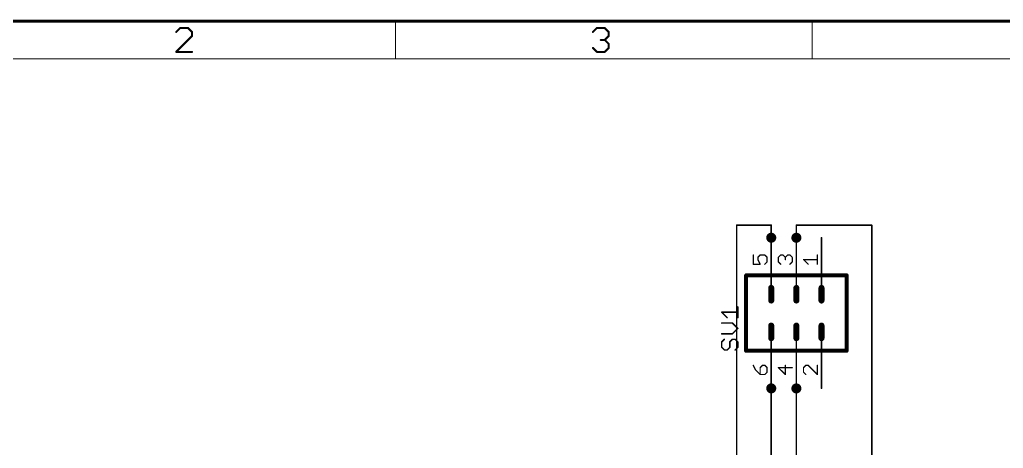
# Model space of a CAD drawing. Extents: x -4 to 257, y -4 to 175.
# Drawn here: x 46.3 to 145.7, y 131.7 to 175.1 of the extents above; entities that cross this region are included whole.
import ezdxf

# ---------------------------------------------------------------- set-up
doc = ezdxf.new("R2010")
doc.units = 0
for name, color, linetype in [('91', 94, 'CONTINUOUS'), ('94', 14, 'CONTINUOUS'), ('95', 251, 'CONTINUOUS')]:
    doc.layers.add(name, color=color, linetype=linetype)

msp = doc.modelspace()

# ---------------------------------------------------------------- linework, layer by layer
at = {"layer": '91', "const_width": 0.1524}
for points in [[(118.745, 130.175), (118.745, 154.305)], [(118.745, 154.305), (122.2375, 154.305)], [(122.2375, 154.305), (122.2375, 153.035)], [(132.3975, 154.305), (124.7775, 154.305)], [(124.7775, 154.305), (124.7775, 153.035)], [(132.3975, 154.305), (132.3975, 130.175)], [(122.2375, 127.9525), (122.2375, 137.795)], [(124.7775, 137.795), (124.7775, 127.9525)]]:
    msp.add_lwpolyline(points, dxfattribs=at)
at = {"layer": '91'}
for points, const_width in [([(118.7831, 154.305, 1), (118.7069, 154.305)], 0.0762), ([(118.745, 154.3431, 1), (118.745, 154.2669)], 0.0762), ([(122.2756, 154.305, 1), (122.1994, 154.305)], 0.0762), ([(122.2375, 154.2669, 1), (122.2375, 154.3431)], 0.0762), ([(124.7775, 154.3431, 1), (124.7775, 154.2669)], 0.0762), ([(124.8156, 154.305, 1), (124.7394, 154.305)], 0.0762), ([(132.4356, 154.305, 1), (132.3594, 154.305)], 0.0762), ([(132.3975, 154.2669, 1), (132.3975, 154.3431)], 0.0762), ([(122.2375, 152.781, 1), (122.2375, 153.289, 1), (122.2375, 152.781)], 0.508), ([(124.7775, 152.781, 1), (124.7775, 153.289, 1), (124.7775, 152.781)], 0.508), ([(122.1994, 153.035, 1), (122.2756, 153.035)], 0.0762), ([(124.7394, 153.035, 1), (124.8156, 153.035)], 0.0762), ([(122.2375, 137.541, 1), (122.2375, 138.049, 1), (122.2375, 137.541)], 0.508), ([(124.7775, 137.541, 1), (124.7775, 138.049, 1), (124.7775, 137.541)], 0.508), ([(122.2756, 137.795, 1), (122.1994, 137.795)], 0.0762), ([(124.8156, 137.795, 1), (124.7394, 137.795)], 0.0762)]:
    msp.add_lwpolyline(points, format="xyb", dxfattribs=dict(at, const_width=const_width))
at = {"layer": '94'}
for points, const_width in [([(256.54, 174.9425), (-3.81, 174.9425)], 0.3), ([(62.484, 174.243), (62.0825, 173.8415)], 0.2032), ([(63.2869, 174.243), (62.484, 174.243)], 0.2032), ([(63.6884, 173.8415), (63.2869, 174.243)], 0.2032), ([(84.2433, 174.9425), (84.2433, 171.1325)], 0.1), ([(104.2041, 173.8415), (104.6056, 174.243)], 0.2032), ([(104.6056, 174.243), (105.4086, 174.243)], 0.2032), ([(105.4086, 174.243), (105.81, 173.8415)], 0.2032), ([(126.365, 174.9425), (126.365, 171.1325)], 0.1), ([(62.0825, 171.8341), (63.6884, 173.44)], 0.2032), ([(63.6884, 173.44), (63.6884, 173.8415)], 0.2032), ([(105.4086, 173.0385), (105.0071, 173.0385)], 0.2032), ([(105.81, 173.44), (105.4086, 173.0385)], 0.2032), ([(105.4086, 173.0385), (105.81, 172.6371)], 0.2032), ([(105.81, 173.8415), (105.81, 173.44)], 0.2032), ([(104.6056, 171.8341), (104.2041, 172.2356)], 0.2032), ([(105.81, 172.2356), (105.4086, 171.8341)], 0.2032), ([(105.81, 172.6371), (105.81, 172.2356)], 0.2032), ([(252.73, 171.1325), (0, 171.1325)], 0.1), ([(63.6884, 171.8341), (62.0825, 171.8341)], 0.2032), ([(105.4086, 171.8341), (104.6056, 171.8341)], 0.2032), ([(122.2375, 153.035), (122.2375, 147.955)], 0.1524), ([(124.7775, 153.035), (124.7775, 147.955)], 0.1524), ([(127.3175, 153.035), (127.3175, 147.955)], 0.1524), ([(129.8575, 149.225), (119.6975, 149.225)], 0.4064), ([(119.6975, 141.605), (119.6975, 149.225)], 0.4064), ([(129.8575, 149.225), (129.8575, 141.605)], 0.4064), ([(122.2375, 146.685), (122.2375, 147.955)], 0.6096), ([(124.7775, 146.685), (124.7775, 147.955)], 0.6096), ([(127.3175, 146.685), (127.3175, 147.955)], 0.6096), ([(122.2375, 142.875), (122.2375, 144.145)], 0.6096), ([(124.7775, 142.875), (124.7775, 144.145)], 0.6096), ([(127.3175, 142.875), (127.3175, 144.145)], 0.6096), ([(122.2375, 137.795), (122.2375, 142.875)], 0.1524), ([(124.7775, 137.795), (124.7775, 142.875)], 0.1524), ([(127.3175, 137.795), (127.3175, 142.875)], 0.1524), ([(119.6975, 141.605), (129.8575, 141.605)], 0.4064)]:
    msp.add_lwpolyline(points, dxfattribs=dict(at, const_width=const_width))
for points, const_width in [([(62.484, 174.2938, 1), (62.484, 174.1922)], 0.1016), ([(62.5199, 174.207, 1), (62.448, 174.2789)], 0.1016), ([(63.3228, 174.2789, 1), (63.251, 174.207)], 0.1016), ([(63.2869, 174.1922, 1), (63.2869, 174.2938)], 0.1016), ([(84.2683, 174.9425, 1), (84.2183, 174.9425)], 0.05), ([(104.6056, 174.2938, 1), (104.6056, 174.1922)], 0.1016), ([(104.6415, 174.207, 1), (104.5697, 174.2789)], 0.1016), ([(105.4445, 174.2789, 1), (105.3726, 174.207)], 0.1016), ([(105.4086, 174.1922, 1), (105.4086, 174.2938)], 0.1016), ([(126.39, 174.9425, 1), (126.34, 174.9425)], 0.05), ([(62.0466, 173.8774, 1), (62.1184, 173.8056)], 0.1016), ([(63.7392, 173.8415, 1), (63.6376, 173.8415)], 0.1016), ([(63.6376, 173.44, 1), (63.7392, 173.44)], 0.1016), ([(63.6525, 173.8056, 1), (63.7243, 173.8774)], 0.1016), ([(63.7243, 173.4041, 1), (63.6525, 173.4759)], 0.1016), ([(104.1682, 173.8774, 1), (104.2401, 173.8056)], 0.1016), ([(105.0071, 173.0893, 1), (105.0071, 172.9877)], 0.1016), ([(105.4445, 173.0744, 1), (105.3726, 173.0026)], 0.1016), ([(105.3726, 173.0744, 1), (105.4445, 173.0026)], 0.1016), ([(105.4086, 172.9877, 1), (105.4086, 173.0893)], 0.1016), ([(105.8608, 173.8415, 1), (105.7592, 173.8415)], 0.1016), ([(105.7592, 173.44, 1), (105.8608, 173.44)], 0.1016), ([(105.7741, 173.8056, 1), (105.846, 173.8774)], 0.1016), ([(105.846, 173.4041, 1), (105.7741, 173.4759)], 0.1016), ([(104.2401, 172.2715, 1), (104.1682, 172.1997)], 0.1016), ([(105.8608, 172.6371, 1), (105.7592, 172.6371)], 0.1016), ([(105.7592, 172.2356, 1), (105.8608, 172.2356)], 0.1016), ([(105.7741, 172.6011, 1), (105.846, 172.673)], 0.1016), ([(105.846, 172.1997, 1), (105.7741, 172.2715)], 0.1016), ([(62.0825, 171.8849, 1), (62.0825, 171.7833)], 0.1016), ([(62.0466, 171.87, 1), (62.1184, 171.7982)], 0.1016), ([(63.6884, 171.7833, 1), (63.6884, 171.8849)], 0.1016), ([(84.2183, 171.1325, 1), (84.2683, 171.1325)], 0.05), ([(104.6056, 171.8849, 1), (104.6056, 171.7833)], 0.1016), ([(104.5697, 171.7982, 1), (104.6415, 171.87)], 0.1016), ([(105.3726, 171.87, 1), (105.4445, 171.7982)], 0.1016), ([(105.4086, 171.7833, 1), (105.4086, 171.8849)], 0.1016), ([(126.34, 171.1325, 1), (126.39, 171.1325)], 0.05), ([(122.2756, 153.035, 1), (122.1994, 153.035)], 0.0762), ([(124.8156, 153.035, 1), (124.7394, 153.035)], 0.0762), ([(127.3556, 153.035, 1), (127.2794, 153.035)], 0.0762), ([(119.6975, 149.3266, 1), (119.6975, 149.1234)], 0.2032), ([(119.7991, 149.225, 1), (119.5959, 149.225)], 0.2032), ([(129.9591, 149.225, 1), (129.7559, 149.225)], 0.2032), ([(129.8575, 149.1234, 1), (129.8575, 149.3266)], 0.2032), ([(122.3899, 147.955, 1), (122.0851, 147.955)], 0.3048), ([(124.9299, 147.955, 1), (124.6251, 147.955)], 0.3048), ([(127.4699, 147.955, 1), (127.1651, 147.955)], 0.3048), ([(122.1994, 147.955, 1), (122.2756, 147.955)], 0.0762), ([(124.7394, 147.955, 1), (124.8156, 147.955)], 0.0762), ([(127.2794, 147.955, 1), (127.3556, 147.955)], 0.0762), ([(122.0851, 146.685, 1), (122.3899, 146.685)], 0.3048), ([(124.6251, 146.685, 1), (124.9299, 146.685)], 0.3048), ([(127.1651, 146.685, 1), (127.4699, 146.685)], 0.3048), ([(122.3899, 144.145, 1), (122.0851, 144.145)], 0.3048), ([(124.9299, 144.145, 1), (124.6251, 144.145)], 0.3048), ([(127.4699, 144.145, 1), (127.1651, 144.145)], 0.3048), ([(122.0851, 142.875, 1), (122.3899, 142.875)], 0.3048), ([(122.2756, 142.875, 1), (122.1994, 142.875)], 0.0762), ([(124.6251, 142.875, 1), (124.9299, 142.875)], 0.3048), ([(124.8156, 142.875, 1), (124.7394, 142.875)], 0.0762), ([(127.1651, 142.875, 1), (127.4699, 142.875)], 0.3048), ([(127.3556, 142.875, 1), (127.2794, 142.875)], 0.0762), ([(119.6975, 141.7066, 1), (119.6975, 141.5034)], 0.2032), ([(119.5959, 141.605, 1), (119.7991, 141.605)], 0.2032), ([(129.7559, 141.605, 1), (129.9591, 141.605)], 0.2032), ([(129.8575, 141.5034, 1), (129.8575, 141.7066)], 0.2032), ([(122.1994, 137.795, 1), (122.2756, 137.795)], 0.0762), ([(124.7394, 137.795, 1), (124.8156, 137.795)], 0.0762), ([(127.2794, 137.795, 1), (127.3556, 137.795)], 0.0762)]:
    msp.add_lwpolyline(points, format="xyb", dxfattribs=dict(at, const_width=const_width))
at = {"layer": '95'}
for points, const_width in [([(120.4202, 151.2874), (120.4202, 150.3553)], 0.127), ([(120.8863, 151.0544), (121.1193, 151.2874)], 0.127), ([(121.1193, 151.2874), (121.5854, 151.2874)], 0.127), ([(121.5854, 151.2874), (121.8184, 151.0544)], 0.127), ([(122.9602, 151.0544), (123.1932, 151.2874)], 0.127), ([(123.1932, 151.2874), (123.4263, 151.2874)], 0.127), ([(123.4263, 151.2874), (123.6593, 151.0544)], 0.127), ([(123.6593, 151.0544), (123.8923, 151.2874)], 0.127), ([(123.8923, 151.2874), (124.1254, 151.2874)], 0.127), ([(124.1254, 151.2874), (124.3584, 151.0544)], 0.127), ([(126.8984, 150.3553), (126.8984, 151.2874)], 0.127), ([(120.4202, 150.3553), (121.1193, 150.3553)], 0.127), ([(120.8863, 150.8214), (120.8863, 151.0544)], 0.127), ([(121.1193, 150.3553), (120.8863, 150.8214)], 0.127), ([(121.8184, 150.5883), (121.5854, 150.3553)], 0.127), ([(121.8184, 151.0544), (121.8184, 150.5883)], 0.127), ([(122.9602, 150.5883), (122.9602, 151.0544)], 0.127), ([(123.1932, 150.3553), (122.9602, 150.5883)], 0.127), ([(123.6593, 151.0544), (123.6593, 150.8214)], 0.127), ([(124.3584, 150.5883), (124.1254, 150.3553)], 0.127), ([(124.3584, 151.0544), (124.3584, 150.5883)], 0.127), ([(125.9663, 150.3553), (125.5002, 150.8214)], 0.127), ([(125.5002, 150.8214), (126.8984, 150.8214)], 0.127), ([(117.7746, 144.9555), (117.2323, 145.4978)], 0.1524), ([(117.2323, 145.4978), (118.8593, 145.4978)], 0.1524), ([(118.8593, 144.9555), (118.8593, 146.0402)], 0.1524), ([(118.317, 144.403), (117.2323, 144.403)], 0.1524), ([(118.8593, 143.8607), (118.317, 144.403)], 0.1524), ([(117.2323, 143.3184), (118.317, 143.3184)], 0.1524), ([(118.317, 143.3184), (118.8593, 143.8607)], 0.1524), ([(117.5035, 142.7659), (117.2323, 142.4947)], 0.1524), ([(117.2323, 142.4947), (117.2323, 141.9524)], 0.1524), ([(118.0458, 142.4947), (118.317, 142.7659)], 0.1524), ([(118.0458, 141.9524), (118.0458, 142.4947)], 0.1524), ([(118.317, 142.7659), (118.5881, 142.7659)], 0.1524), ([(118.5881, 142.7659), (118.8593, 142.4947)], 0.1524), ([(118.8593, 142.4947), (118.8593, 141.9524)], 0.1524), ([(117.2323, 141.9524), (117.5035, 141.6812)], 0.1524), ([(117.5035, 141.6812), (117.7746, 141.6812)], 0.1524), ([(117.7746, 141.6812), (118.0458, 141.9524)], 0.1524), ([(118.8593, 141.9524), (118.5881, 141.6812)], 0.1524), ([(120.4202, 140.1305), (120.6532, 139.6645)], 0.127), ([(120.6532, 139.6645), (121.1193, 139.1984)], 0.127), ([(121.3523, 140.1305), (121.1193, 139.8975)], 0.127), ([(121.1193, 139.8975), (121.1193, 139.1984)], 0.127), ([(121.1193, 139.1984), (121.5854, 139.1984)], 0.127), ([(121.5854, 140.1305), (121.3523, 140.1305)], 0.127), ([(121.8184, 139.8975), (121.5854, 140.1305)], 0.127), ([(121.5854, 139.1984), (121.8184, 139.4315)], 0.127), ([(121.8184, 139.4315), (121.8184, 139.8975)], 0.127), ([(124.3584, 139.8975), (122.9602, 139.8975)], 0.127), ([(122.9602, 139.8975), (123.6593, 139.1984)], 0.127), ([(123.6593, 139.1984), (123.6593, 140.1305)], 0.127), ([(125.7332, 140.1305), (125.5002, 139.8975)], 0.127), ([(125.5002, 139.8975), (125.5002, 139.4315)], 0.127), ([(125.5002, 139.4315), (125.7332, 139.1984)], 0.127), ([(125.9663, 140.1305), (125.7332, 140.1305)], 0.127), ([(126.8984, 139.1984), (125.9663, 140.1305)], 0.127), ([(126.8984, 140.1305), (126.8984, 139.1984)], 0.127)]:
    msp.add_lwpolyline(points, dxfattribs=dict(at, const_width=const_width))
for points, const_width in [([(120.452, 151.2874, 1), (120.3885, 151.2874)], 0.0635), ([(121.1193, 151.3192, 1), (121.1193, 151.2557)], 0.0635), ([(121.1418, 151.265, 1), (121.0969, 151.3099)], 0.0635), ([(121.6078, 151.3099, 1), (121.5629, 151.265)], 0.0635), ([(121.5854, 151.2557, 1), (121.5854, 151.3192)], 0.0635), ([(123.1932, 151.3192, 1), (123.1932, 151.2557)], 0.0635), ([(123.2157, 151.265, 1), (123.1708, 151.3099)], 0.0635), ([(123.4487, 151.3099, 1), (123.4038, 151.265)], 0.0635), ([(123.4263, 151.2557, 1), (123.4263, 151.3192)], 0.0635), ([(123.8923, 151.3192, 1), (123.8923, 151.2557)], 0.0635), ([(123.9148, 151.265, 1), (123.8699, 151.3099)], 0.0635), ([(124.1478, 151.3099, 1), (124.1029, 151.265)], 0.0635), ([(124.1254, 151.2557, 1), (124.1254, 151.3192)], 0.0635), ([(126.9302, 151.2874, 1), (126.8667, 151.2874)], 0.0635), ([(120.4202, 150.387, 1), (120.4202, 150.3236)], 0.0635), ([(120.3885, 150.3553, 1), (120.452, 150.3553)], 0.0635), ([(120.918, 151.0544, 1), (120.8545, 151.0544)], 0.0635), ([(120.8545, 150.8214, 1), (120.918, 150.8214)], 0.0635), ([(120.8638, 151.0768, 1), (120.9087, 151.0319)], 0.0635), ([(120.9147, 150.8356, 1), (120.8579, 150.8072)], 0.0635), ([(121.0909, 150.3411, 1), (121.1477, 150.3695)], 0.0635), ([(121.1193, 150.3236, 1), (121.1193, 150.387)], 0.0635), ([(121.5629, 150.3778, 1), (121.6078, 150.3328)], 0.0635), ([(121.8502, 151.0544, 1), (121.7867, 151.0544)], 0.0635), ([(121.7867, 150.5883, 1), (121.8502, 150.5883)], 0.0635), ([(121.7959, 151.0319, 1), (121.8409, 151.0768)], 0.0635), ([(121.8409, 150.5659, 1), (121.7959, 150.6108)], 0.0635), ([(122.992, 151.0544, 1), (122.9285, 151.0544)], 0.0635), ([(122.9285, 150.5883, 1), (122.992, 150.5883)], 0.0635), ([(122.9378, 151.0768, 1), (122.9827, 151.0319)], 0.0635), ([(122.9827, 150.6108, 1), (122.9378, 150.5659)], 0.0635), ([(123.1708, 150.3328, 1), (123.2157, 150.3778)], 0.0635), ([(123.6911, 151.0544, 1), (123.6276, 151.0544)], 0.0635), ([(123.6276, 150.8214, 1), (123.6911, 150.8214)], 0.0635), ([(123.6369, 151.0768, 1), (123.6818, 151.0319)], 0.0635), ([(123.6369, 151.0319, 1), (123.6818, 151.0768)], 0.0635), ([(124.1029, 150.3778, 1), (124.1478, 150.3328)], 0.0635), ([(124.3902, 151.0544, 1), (124.3267, 151.0544)], 0.0635), ([(124.3267, 150.5883, 1), (124.3902, 150.5883)], 0.0635), ([(124.3359, 151.0319, 1), (124.3809, 151.0768)], 0.0635), ([(124.3809, 150.5659, 1), (124.3359, 150.6108)], 0.0635), ([(125.5002, 150.8531, 1), (125.5002, 150.7896)], 0.0635), ([(125.5227, 150.8438, 1), (125.4778, 150.7989)], 0.0635), ([(125.9438, 150.3328, 1), (125.9887, 150.3778)], 0.0635), ([(126.8667, 150.3553, 1), (126.9302, 150.3553)], 0.0635), ([(126.8984, 150.7896, 1), (126.8984, 150.8531)], 0.0635), ([(117.2593, 145.5248, 1), (117.2054, 145.4709)], 0.0762), ([(117.2323, 145.5359, 1), (117.2323, 145.4597)], 0.0762), ([(118.8974, 146.0402, 1), (118.8212, 146.0402)], 0.0762), ([(118.8593, 145.4597, 1), (118.8593, 145.5359)], 0.0762), ([(117.2323, 144.4411, 1), (117.2323, 144.3649)], 0.0762), ([(117.7477, 144.9286, 1), (117.8016, 144.9825)], 0.0762), ([(118.3439, 144.43, 1), (118.29, 144.3761)], 0.0762), ([(118.317, 144.3649, 1), (118.317, 144.4411)], 0.0762), ([(118.8212, 144.9555, 1), (118.8974, 144.9555)], 0.0762), ([(117.2323, 143.3565, 1), (117.2323, 143.2803)], 0.0762), ([(118.29, 143.3453, 1), (118.3439, 143.2914)], 0.0762), ([(118.317, 143.2803, 1), (118.317, 143.3565)], 0.0762), ([(118.8862, 143.8337, 1), (118.8324, 143.8876)], 0.0762), ([(118.8324, 143.8337, 1), (118.8862, 143.8876)], 0.0762), ([(117.2704, 142.4947, 1), (117.1942, 142.4947)], 0.0762), ([(117.2054, 142.5216, 1), (117.2593, 142.4678)], 0.0762), ([(117.5304, 142.7389, 1), (117.4765, 142.7928)], 0.0762), ([(118.0839, 142.4947, 1), (118.0077, 142.4947)], 0.0762), ([(118.0189, 142.5216, 1), (118.0727, 142.4678)], 0.0762), ([(118.317, 142.804, 1), (118.317, 142.7278)], 0.0762), ([(118.3439, 142.7389, 1), (118.29, 142.7928)], 0.0762), ([(118.6151, 142.7928, 1), (118.5612, 142.7389)], 0.0762), ([(118.5881, 142.7278, 1), (118.5881, 142.804)], 0.0762), ([(118.8974, 142.4947, 1), (118.8212, 142.4947)], 0.0762), ([(118.8324, 142.4678, 1), (118.8862, 142.5216)], 0.0762), ([(117.2593, 141.9793, 1), (117.2054, 141.9254)], 0.0762), ([(117.1942, 141.9524, 1), (117.2704, 141.9524)], 0.0762), ([(117.5035, 141.7193, 1), (117.5035, 141.6431)], 0.0762), ([(117.4765, 141.6543, 1), (117.5304, 141.7081)], 0.0762), ([(117.7477, 141.7081, 1), (117.8016, 141.6543)], 0.0762), ([(117.7746, 141.6431, 1), (117.7746, 141.7193)], 0.0762), ([(118.0077, 141.9524, 1), (118.0839, 141.9524)], 0.0762), ([(118.0727, 141.9254, 1), (118.0189, 141.9793)], 0.0762), ([(118.5612, 141.7081, 1), (118.6151, 141.6543)], 0.0762), ([(118.8212, 141.9524, 1), (118.8974, 141.9524)], 0.0762), ([(118.8862, 141.9254, 1), (118.8324, 141.9793)], 0.0762), ([(120.4486, 140.1447, 1), (120.3918, 140.1164)], 0.0635), ([(120.6757, 139.6869, 1), (120.6308, 139.642)], 0.0635), ([(120.6248, 139.6503, 1), (120.6816, 139.6787)], 0.0635), ([(121.1511, 139.8975, 1), (121.0876, 139.8975)], 0.0635), ([(121.1193, 139.2302, 1), (121.1193, 139.1667)], 0.0635), ([(121.0876, 139.1984, 1), (121.1511, 139.1984)], 0.0635), ([(121.0969, 139.92, 1), (121.1418, 139.8751)], 0.0635), ([(121.0969, 139.176, 1), (121.1418, 139.2209)], 0.0635), ([(121.3523, 140.1623, 1), (121.3523, 140.0988)], 0.0635), ([(121.3748, 140.1081, 1), (121.3299, 140.153)], 0.0635), ([(121.6078, 140.153, 1), (121.5629, 140.1081)], 0.0635), ([(121.5629, 139.2209, 1), (121.6078, 139.176)], 0.0635), ([(121.5854, 140.0988, 1), (121.5854, 140.1623)], 0.0635), ([(121.5854, 139.1667, 1), (121.5854, 139.2302)], 0.0635), ([(121.8502, 139.8975, 1), (121.7867, 139.8975)], 0.0635), ([(121.7867, 139.4315, 1), (121.8502, 139.4315)], 0.0635), ([(121.7959, 139.8751, 1), (121.8409, 139.92)], 0.0635), ([(121.8409, 139.409, 1), (121.7959, 139.4539)], 0.0635), ([(122.9602, 139.9293, 1), (122.9602, 139.8658)], 0.0635), ([(122.9827, 139.92, 1), (122.9378, 139.8751)], 0.0635), ([(123.6911, 140.1305, 1), (123.6276, 140.1305)], 0.0635), ([(123.6276, 139.1984, 1), (123.6911, 139.1984)], 0.0635), ([(123.6369, 139.176, 1), (123.6818, 139.2209)], 0.0635), ([(124.3584, 139.8658, 1), (124.3584, 139.9293)], 0.0635), ([(125.532, 139.8975, 1), (125.4685, 139.8975)], 0.0635), ([(125.4778, 139.92, 1), (125.5227, 139.8751)], 0.0635), ([(125.5227, 139.4539, 1), (125.4778, 139.409)], 0.0635), ([(125.4685, 139.4315, 1), (125.532, 139.4315)], 0.0635), ([(125.7332, 140.1623, 1), (125.7332, 140.0988)], 0.0635), ([(125.7108, 139.176, 1), (125.7557, 139.2209)], 0.0635), ([(125.7557, 140.1081, 1), (125.7108, 140.153)], 0.0635), ([(125.9887, 140.153, 1), (125.9438, 140.1081)], 0.0635), ([(125.9663, 140.0988, 1), (125.9663, 140.1623)], 0.0635), ([(126.9302, 140.1305, 1), (126.8667, 140.1305)], 0.0635), ([(126.8667, 139.1984, 1), (126.9302, 139.1984)], 0.0635), ([(126.8759, 139.176, 1), (126.9209, 139.2209)], 0.0635)]:
    msp.add_lwpolyline(points, format="xyb", dxfattribs=dict(at, const_width=const_width))

doc.saveas('drawing.dxf')
